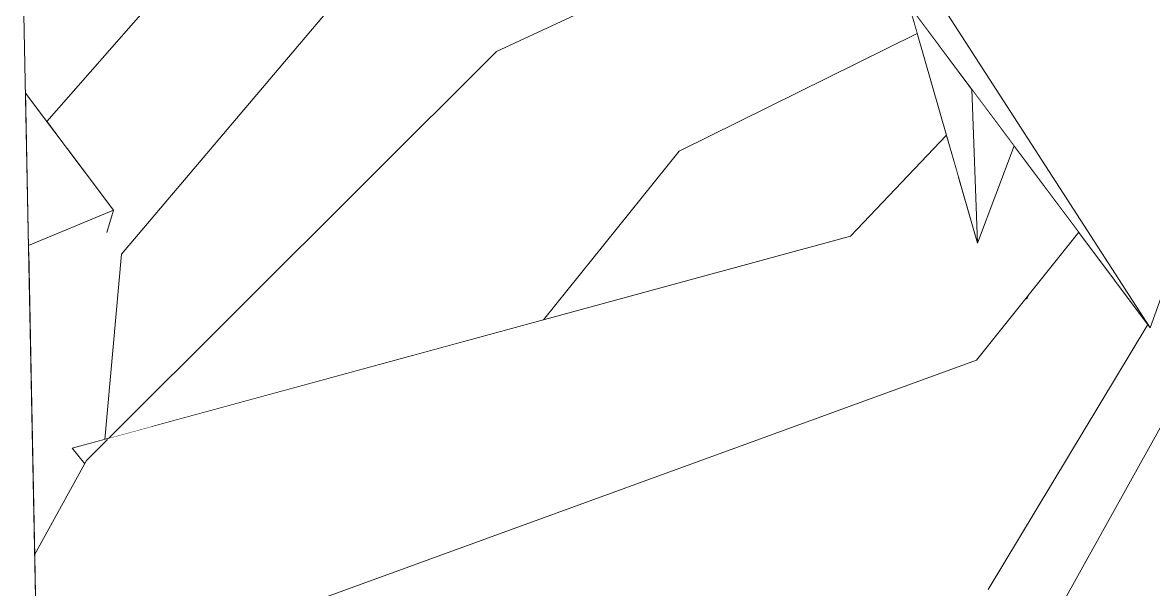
# Model space of a CAD drawing. Header units: millimetres. Extents: x -9413 to 8527, y -300 to 11224.
# Drawn here: x -5889 to -5287, y 1127 to 1428 of the extents above; entities that cross this region are included whole.
import ezdxf

# ---------------------------------------------------------------- set-up
doc = ezdxf.new("R2010")
doc.units = ezdxf.units.MM
doc.header["$MEASUREMENT"] = 0
doc.linetypes.add('Wipeout_Contour', pattern=[1000, 0, -1000])
doc.layers.add('Interior - Furniture', color=7, linetype='Continuous')
doc.layers.add('Interior - Furniture _Pen_No__4', color=7, linetype='Continuous', lineweight=20, true_color=0x029e21)

# ---------------------------------------------------------------- blocks, each defined once
blk = doc.blocks.new('Section Elem_40_6')
at = {"color": 254, "linetype": 'Wipeout_Contour', "lineweight": 0, "ltscale": 41686.216754}
blk.add_wipeout([(-5876.34, 1375.84), (-5865.62, 1361.63), (-5704.3, 1487.91), (-5721.47, 1552.05), (-5722.56, 1550.81), (-5736.72, 1527.66), (-5737.75, 1533.53)], dxfattribs=at).dxf.layer = 'Interior - Furniture'
at = {"color": 254, "linetype": 'Wipeout_Contour', "lineweight": 0, "ltscale": 48838.969125}
blk.add_wipeout([(-5375.01, 1126.7), (-5223.78, 1342.03), (-5237.15, 1350.1), (-5237.16, 1349.99), (-5237.3, 1350.19), (-5239.53, 1351.53), (-5285.34, 1275.51), (-5288.75, 1265.94), (-5290.05, 1267.69)], dxfattribs=at).dxf.layer = 'Interior - Furniture'
at = {"color": 254, "linetype": 'Wipeout_Contour', "lineweight": 0, "ltscale": 18021.66401}
blk.add_wipeout([(-5836.46, 1305.23), (-5885.97, 1304.36), (-5884.58, 1234.3)], dxfattribs=at).dxf.layer = 'Interior - Furniture'
at = {"color": 254, "linetype": 'Wipeout_Contour', "lineweight": 0, "ltscale": 16363.654944}
blk.add_wipeout([(-5375.01, 1126.7), (-5365.95, 1106.97), (-5223.78, 1342.03)], dxfattribs=at).dxf.layer = 'Interior - Furniture'
at = {"color": 254, "linetype": 'Wipeout_Contour', "lineweight": 0, "ltscale": 35916.172396}
blk.add_wipeout([(-5884.58, 1234.3), (-5882.8, 1145.16), (-5856.16, 1193.55), (-5862.74, 1201.81), (-5845.45, 1206.53), (-5836.46, 1305.23)], dxfattribs=at).dxf.layer = 'Interior - Furniture'
at = {"color": 254, "linetype": 'Wipeout_Contour', "lineweight": 0, "ltscale": 65459.53623}
blk.add_wipeout([(-5844.31, 1316.69), (-5886.01, 1306.17), (-5885.97, 1304.36), (-5836.46, 1305.23), (-5669.39, 1502.55), (-5675.29, 1510.62), (-5700.74, 1490.7), (-5703.32, 1484.24), (-5704.3, 1487.91), (-5865.62, 1361.63), (-5840.78, 1328.68)], dxfattribs=at).dxf.layer = 'Interior - Furniture'
at = {"color": 254, "linetype": 'Wipeout_Contour', "lineweight": 0, "ltscale": 16253.331745}
blk.add_wipeout([(-5365.95, 1106.97), (-5209.39, 1346.04), (-5223.78, 1342.03)], dxfattribs=at).dxf.layer = 'Interior - Furniture'
at = {"color": 254, "linetype": 'Wipeout_Contour', "lineweight": 0, "ltscale": 35583.046903}
blk.add_wipeout([(-5855.14, 1195.4), (-5882.8, 1145.16), (-5879.42, 975.76), (-5739.36, 1118.47), (-5754.58, 1112.93), (-5826.3, 1186.09)], dxfattribs=at).dxf.layer = 'Interior - Furniture'
at = {"color": 254, "linetype": 'Wipeout_Contour', "lineweight": 0, "ltscale": 18069.292464}
blk.add_wipeout([(-5840.78, 1328.68), (-5887.7, 1390.92), (-5886.08, 1309.73)], dxfattribs=at).dxf.layer = 'Interior - Furniture'
at = {"color": 254, "linetype": 'Wipeout_Contour', "lineweight": 0, "ltscale": 16311.915911}
blk.add_wipeout([(-5209.39, 1346.04), (-5365.95, 1106.97), (-5337.68, 1115.15)], dxfattribs=at).dxf.layer = 'Interior - Furniture'
at = {"color": 254, "linetype": 'Wipeout_Contour', "lineweight": 0, "ltscale": 23871.946465}
blk.add_wipeout([(-5844.03, 1206.48), (-5855.14, 1195.4), (-5841.01, 1202.77), (-5841.63, 1203.87)], dxfattribs=at).dxf.layer = 'Interior - Furniture'
at = {"color": 254, "linetype": 'Wipeout_Contour', "lineweight": 0, "ltscale": 24039.879172}
blk.add_wipeout([(-5840.78, 1328.68), (-5886.08, 1309.73), (-5886.01, 1306.17), (-5844.31, 1316.69)], dxfattribs=at).dxf.layer = 'Interior - Furniture'
at = {"color": 254, "linetype": 'Wipeout_Contour', "lineweight": 0, "ltscale": 17885.28811}
blk.add_wipeout([(-5841.01, 1202.77), (-5855.14, 1195.4), (-5826.3, 1186.09)], dxfattribs=at).dxf.layer = 'Interior - Furniture'
at = {"layer": 'Interior - Furniture _Pen_No__4', "linetype": 'Continuous'}
blk.add_line((-5872.58, 632.89), (-5889.2, 1466.31), dxfattribs=at)
at = {"color": 254, "linetype": 'Wipeout_Contour', "lineweight": 0, "ltscale": 23427.938128}
blk.add_wipeout([(-5636.9, 1413.11), (-5843.43, 1207.08), (-5821.02, 1213.18), (-5539.49, 1359.96)], dxfattribs=at).dxf.layer = 'Interior - Furniture'
at = {"layer": 'Interior - Furniture _Pen_No__4', "linetype": 'Continuous'}
for p, q in [((-5876.34, 1375.84), (-5737.75, 1533.53)), ((-5840.78, 1328.68), (-5887.7, 1390.92))]:
    blk.add_line(p, q, dxfattribs=at)
at = {"color": 254, "linetype": 'Wipeout_Contour', "lineweight": 0, "ltscale": 17189.95987}
blk.add_wipeout([(-5501.05, 1476.1), (-5636.9, 1413.11), (-5490.19, 1465.78)], dxfattribs=at).dxf.layer = 'Interior - Furniture'
at = {"color": 254, "linetype": 'Wipeout_Contour', "lineweight": 0, "ltscale": 17404.084502}
blk.add_wipeout([(-5821.02, 1213.18), (-5611.83, 1270.19), (-5539.49, 1359.96)], dxfattribs=at).dxf.layer = 'Interior - Furniture'
at = {"color": 254, "linetype": 'Wipeout_Contour', "lineweight": 0, "ltscale": 45372.129283}
blk.add_wipeout([(-5636.9, 1413.11), (-5539.49, 1359.96), (-5412.8, 1422.64), (-5417.1, 1437.59), (-5449.18, 1480.5), (-5464.11, 1475.14), (-5475.72, 1452.02), (-5490.19, 1465.78)], dxfattribs=at).dxf.layer = 'Interior - Furniture'
at = {"color": 254, "linetype": 'Wipeout_Contour', "lineweight": 0, "ltscale": 35013.636885}
blk.add_wipeout([(-5448.26, 1314.76), (-5862.74, 1201.81), (-5847.19, 1203.33), (-5844.03, 1206.48), (-5841.63, 1203.87), (-5381.26, 1248.78)], dxfattribs=at).dxf.layer = 'Interior - Furniture'
at = {"layer": 'Interior - Furniture _Pen_No__4', "linetype": 'Continuous'}
for p, q in [((-5836.46, 1305.23), (-5669.39, 1502.55)), ((-5636.9, 1413.11), (-5501.05, 1476.1)), ((-5611.83, 1270.19), (-5539.49, 1359.96)), ((-5886.08, 1309.73), (-5840.78, 1328.68)), ((-5840.78, 1328.68), (-5844.32, 1316.68))]:
    blk.add_line(p, q, dxfattribs=at)
at = {"color": 254, "linetype": 'Wipeout_Contour', "lineweight": 0, "ltscale": 16729.711529}
blk.add_wipeout([(-5397.21, 1368.47), (-5448.26, 1314.76), (-5390.97, 1346.79)], dxfattribs=at).dxf.layer = 'Interior - Furniture'
at = {"color": 254, "linetype": 'Wipeout_Contour', "lineweight": 0, "ltscale": 29258.05135}
blk.add_wipeout([(-5841.63, 1203.87), (-5841.01, 1202.77), (-5826.3, 1186.09), (-5754.58, 1112.93), (-5381.26, 1248.78)], dxfattribs=at).dxf.layer = 'Interior - Furniture'
at = {"color": 254, "linetype": 'Wipeout_Contour', "lineweight": 0, "ltscale": 23906.777697}
blk.add_wipeout([(-5847.19, 1203.33), (-5862.74, 1201.81), (-5856.16, 1193.55), (-5855.14, 1195.4)], dxfattribs=at).dxf.layer = 'Interior - Furniture'
at = {"layer": 'Interior - Furniture _Pen_No__4', "linetype": 'Continuous'}
for p, q in [((-5843.43, 1207.08), (-5636.9, 1413.11)), ((-5845.45, 1206.53), (-5836.46, 1305.23)), ((-5855.14, 1195.4), (-5844.01, 1206.5)), ((-5862.74, 1201.81), (-5856.16, 1193.55)), ((-5882.8, 1145.16), (-5855.14, 1195.4))]:
    blk.add_line(p, q, dxfattribs=at)
at = {"color": 254, "linetype": 'Wipeout_Contour', "lineweight": 0, "ltscale": 33243.014739}
blk.add_wipeout([(-5390.97, 1346.79), (-5448.26, 1314.76), (-5381.26, 1248.78), (-5326.81, 1316.84), (-5361.22, 1362.86), (-5380.7, 1311.07)], dxfattribs=at).dxf.layer = 'Interior - Furniture'
at = {"layer": 'Interior - Furniture _Pen_No__4', "linetype": 'Continuous'}
blk.add_line((-5754.61, 1112.93), (-5381.26, 1248.78), dxfattribs=at)
at = {"color": 254, "linetype": 'Wipeout_Contour', "lineweight": 0, "ltscale": 16630.559245}
blk.add_wipeout([(-5383.74, 1392.98), (-5380.7, 1311.07), (-5361.22, 1362.86)], dxfattribs=at).dxf.layer = 'Interior - Furniture'
at = {"color": 254, "linetype": 'Wipeout_Contour', "lineweight": 0, "ltscale": 16516.516282}
blk.add_wipeout([(-5354.39, 1281.26), (-5353.76, 1283.16), (-5354.15, 1282.67)], dxfattribs=at).dxf.layer = 'Interior - Furniture'
at = {"color": 254, "linetype": 'Wipeout_Contour', "lineweight": 0, "ltscale": 16704.192278}
blk.add_wipeout([(-5383.74, 1392.98), (-5417.1, 1437.59), (-5380.7, 1311.07)], dxfattribs=at).dxf.layer = 'Interior - Furniture'
at = {"color": 254, "linetype": 'Wipeout_Contour', "lineweight": 0, "ltscale": 16517.113171}
blk.add_wipeout([(-5354.15, 1282.67), (-5354.58, 1282.13), (-5354.39, 1281.26)], dxfattribs=at).dxf.layer = 'Interior - Furniture'
at = {"color": 254, "linetype": 'Wipeout_Contour', "lineweight": 0, "ltscale": 88517.968958}
blk.add_wipeout([(-5436.49, 1530.14), (-5446.46, 1510.27), (-5288.75, 1265.94), (-5209.81, 1487.41), (-5299.62, 1515.02), (-5305.19, 1485.37), (-5278.55, 1432.36), (-5307.96, 1470.64), (-5308.57, 1467.38), (-5308.82, 1469.74), (-5309.9, 1430.8), (-5313, 1477.2), (-5351.29, 1527.04), (-5386.95, 1479.23), (-5385.66, 1444.53), (-5404.76, 1487.2)], dxfattribs=at).dxf.layer = 'Interior - Furniture'
at = {"color": 254, "linetype": 'Wipeout_Contour', "lineweight": 0, "ltscale": 45095.963919}
blk.add_wipeout([(-5468.73, 1525.31), (-5454.35, 1487.41), (-5288.75, 1265.94), (-5446.46, 1510.27), (-5448.36, 1506.5), (-5463.23, 1530.78), (-5464.9, 1528.51), (-5465.6, 1529.63)], dxfattribs=at).dxf.layer = 'Interior - Furniture'
at = {"layer": 'Interior - Furniture _Pen_No__4', "linetype": 'Continuous'}
for p, q in [((-5446.46, 1510.27), (-5288.75, 1265.94)), ((-5288.75, 1265.94), (-5454.35, 1487.41)), ((-5288.75, 1265.94), (-5209.81, 1487.41)), ((-5417.1, 1437.59), (-5380.7, 1311.07)), ((-5539.49, 1359.96), (-5412.8, 1422.64)), ((-5380.7, 1311.07), (-5383.74, 1392.98)), ((-5448.26, 1314.76), (-5397.21, 1368.47)), ((-5380.7, 1311.07), (-5361.22, 1362.86)), ((-5337.68, 1115.15), (-5209.39, 1346.04)), ((-5862.74, 1201.81), (-5448.26, 1314.76)), ((-5381.26, 1248.78), (-5326.81, 1316.84)), ((-5354.39, 1281.26), (-5353.76, 1283.16)), ((-5354.39, 1281.26), (-5354.15, 1282.67)), ((-5354.58, 1282.13), (-5354.39, 1281.26)), ((-5375.01, 1126.7), (-5290.05, 1267.69))]:
    blk.add_line(p, q, dxfattribs=at)

msp = doc.modelspace()

# ---------------------------------------------------------------- block references
at = {"layer": 'Interior - Furniture'}
msp.add_blockref('Section Elem_40_6', (0, 0), dxfattribs=at)

doc.saveas('drawing.dxf')
